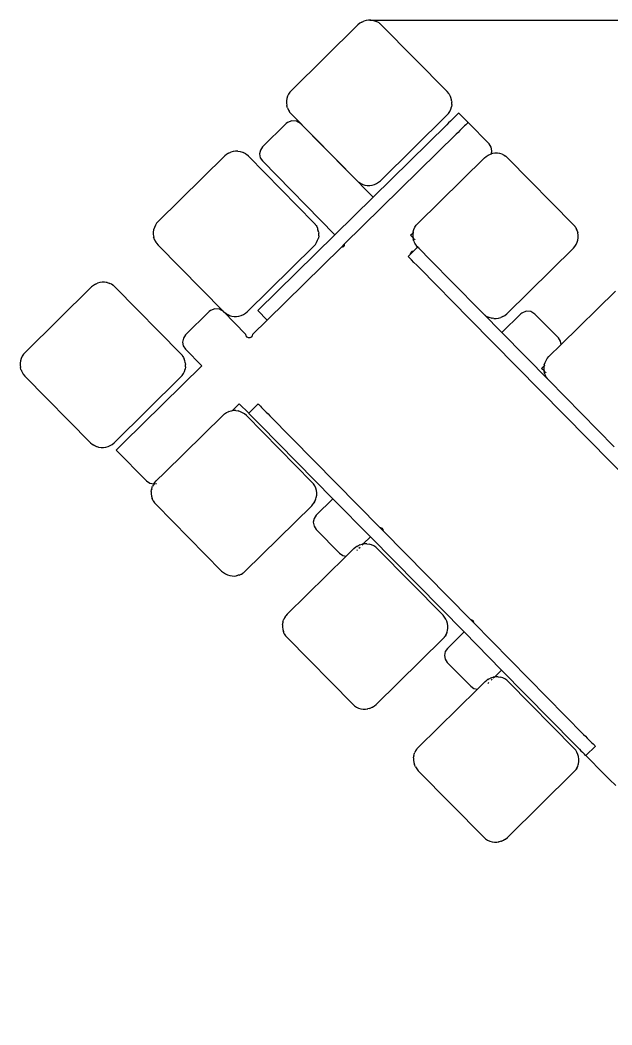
# Model space of a CAD drawing. Header units: inches. Extents: x 15 to 4613, y 7 to 3258.
# Drawn here: x 309.6 to 486.9, y 2321.4 to 2622.6 of the extents above; entities that cross this region are included whole.
import ezdxf

# ---------------------------------------------------------------- set-up
doc = ezdxf.new("R2010")
doc.units = ezdxf.units.IN
doc.header["$MEASUREMENT"] = 0

msp = doc.modelspace()

# ---------------------------------------------------------------- linework, layer by layer
for p, q in [((410.81, 2621.19), (390.86, 2601.55)), ((411.35, 2621.65), (410.81, 2621.19)), ((411.96, 2622.03), (411.35, 2621.65)), ((411.96, 2622.03), (412.61, 2622.33)), ((413.29, 2622.52), (412.61, 2622.33)), ((414, 2622.62), (413.29, 2622.52)), ((414.71, 2622.61), (414, 2622.62)), ((414.36, 2622.61), (2133.08, 2622.61)), ((414.71, 2622.61), (415.42, 2622.5)), ((415.42, 2622.5), (416.1, 2622.3)), ((416.1, 2622.3), (416.29, 2622.21)), ((416.75, 2622), (416.29, 2622.21)), ((417.14, 2621.75), (416.75, 2622)), ((417.14, 2621.75), (417.2, 2621.7)), ((417.2, 2621.7), (417.23, 2621.68)), ((417.23, 2621.68), (417.24, 2621.65)), ((417.35, 2621.61), (417.24, 2621.65)), ((417.88, 2621.13), (417.35, 2621.61)), ((437.53, 2601.18), (417.88, 2621.13)), ((389.69, 2599.77), (389.49, 2599.08)), ((390, 2600.41), (389.69, 2599.77)), ((390.39, 2601.01), (390, 2600.41)), ((390.86, 2601.55), (390.39, 2601.01)), ((437.99, 2600.64), (437.53, 2601.18)), ((438.03, 2600.54), (437.99, 2600.64)), ((438.03, 2600.54), (438.08, 2600.49)), ((438.08, 2600.49), (438.13, 2600.43)), ((438.13, 2600.43), (438.37, 2600.04)), ((438.37, 2600.04), (438.57, 2599.58)), ((438.64, 2599.44), (438.57, 2599.58)), ((438.66, 2599.39), (438.64, 2599.44)), ((389.49, 2599.08), (389.38, 2598.38)), ((389.38, 2598.38), (389.38, 2597.66)), ((389.38, 2597.66), (389.46, 2597.2)), ((389.46, 2597.2), (389.49, 2597.01)), ((389.47, 2596.96), (389.49, 2597.01)), ((389.59, 2596.59), (389.47, 2596.96)), ((389.67, 2596.27), (389.59, 2596.59)), ((438.63, 2595.89), (438.84, 2596.57)), ((438.86, 2598.7), (438.66, 2599.39)), ((438.84, 2598.65), (438.86, 2598.7)), ((438.87, 2598.46), (438.84, 2598.65)), ((438.95, 2597.28), (438.84, 2596.57)), ((438.87, 2598.46), (438.95, 2597.99)), ((438.95, 2597.28), (438.95, 2597.99)), ((389.67, 2596.27), (389.75, 2596.12)), ((389.75, 2596.12), (389.76, 2596.08)), ((389.76, 2596.08), (389.96, 2595.62)), ((389.76, 2596.08), (390.16, 2595.3)), ((389.96, 2595.62), (390.16, 2595.3)), ((390.16, 2595.3), (390.2, 2595.22)), ((390.3, 2595.12), (390.2, 2595.22)), ((390.3, 2595.12), (390.34, 2595.02)), ((390.34, 2595.02), (390.8, 2594.47)), ((390.8, 2594.47), (410.45, 2574.52)), ((417.52, 2574.47), (437.47, 2594.11)), ((437.47, 2594.11), (437.94, 2594.65)), ((437.94, 2594.65), (438.33, 2595.24)), ((438.33, 2595.24), (438.63, 2595.89)), ((439.94, 2593.75), (439.52, 2593.33)), ((440.3, 2594.1), (439.94, 2593.75)), ((440.6, 2594.39), (440.3, 2594.1)), ((440.81, 2594.6), (440.6, 2594.39)), ((440.94, 2594.73), (440.81, 2594.6)), ((440.98, 2594.77), (440.94, 2594.73)), ((440.98, 2594.77), (443.79, 2591.92)), ((389.34, 2591.64), (382.21, 2584.62)), ((389.66, 2591.91), (389.34, 2591.64)), ((390.96, 2592.46), (389.66, 2591.91)), ((392.38, 2592.35), (390.96, 2592.46)), ((393.58, 2591.61), (392.38, 2592.35)), ((415.33, 2569.52), (393.58, 2591.61)), ((415.33, 2569.52), (437.42, 2591.27)), ((437.98, 2591.81), (437.42, 2591.27)), ((438.52, 2592.35), (437.98, 2591.81)), ((439.04, 2592.86), (438.52, 2592.35)), ((439.52, 2593.33), (439.04, 2592.86)), ((441.85, 2590.01), (442.32, 2590.48)), ((442.32, 2590.48), (442.75, 2590.9)), ((443.11, 2591.25), (442.75, 2590.9)), ((443.4, 2591.54), (443.11, 2591.25)), ((443.4, 2591.54), (443.62, 2591.75)), ((443.62, 2591.75), (443.75, 2591.88)), ((443.75, 2591.88), (443.79, 2591.92)), ((450.11, 2585.51), (443.79, 2591.92)), ((440.23, 2588.42), (406.72, 2555.42)), ((440.79, 2588.96), (440.23, 2588.42)), ((441.33, 2589.5), (440.79, 2588.96)), ((441.85, 2590.01), (441.33, 2589.5)), ((382.21, 2584.62), (381.56, 2583.66)), ((450.75, 2584.53), (450.11, 2585.51)), ((450.97, 2583.38), (450.75, 2584.53)), ((370.91, 2581.9), (350.95, 2562.26)), ((371.45, 2582.36), (370.91, 2581.9)), ((372.05, 2582.74), (371.45, 2582.36)), ((372.05, 2582.74), (372.7, 2583.04)), ((373.39, 2583.23), (372.7, 2583.04)), ((374.1, 2583.33), (373.39, 2583.23)), ((374.81, 2583.32), (374.1, 2583.33)), ((374.81, 2583.32), (375.51, 2583.22)), ((375.51, 2583.22), (376.2, 2583.01)), ((376.2, 2583.01), (376.39, 2582.92)), ((376.84, 2582.71), (376.39, 2582.92)), ((377.16, 2582.5), (376.84, 2582.71)), ((377.24, 2582.46), (377.16, 2582.5)), ((377.24, 2582.46), (377.26, 2582.43)), ((377.26, 2582.43), (377.33, 2582.39)), ((377.33, 2582.39), (377.34, 2582.36)), ((377.44, 2582.32), (377.34, 2582.36)), ((377.98, 2581.85), (377.44, 2582.32)), ((397.62, 2561.89), (377.98, 2581.85)), ((381.56, 2583.66), (381.32, 2582.51)), ((381.32, 2582.51), (381.54, 2581.36)), ((381.54, 2581.36), (382.18, 2580.38)), ((448.68, 2581.3), (449.23, 2581.76)), ((449.23, 2581.76), (449.83, 2582.14)), ((449.83, 2582.14), (450.48, 2582.43)), ((450.48, 2582.43), (450.79, 2582.52)), ((450.79, 2582.52), (450.97, 2583.38)), ((451.17, 2582.63), (450.79, 2582.52)), ((451.87, 2582.72), (451.17, 2582.63)), ((452.59, 2582.72), (451.87, 2582.72)), ((453.29, 2582.61), (452.59, 2582.72)), ((453.98, 2582.4), (453.29, 2582.61)), ((453.98, 2582.4), (454.17, 2582.31)), ((454.17, 2582.31), (454.62, 2582.1)), ((454.62, 2582.1), (455.02, 2581.86)), ((455.07, 2581.82), (455.02, 2581.86)), ((455.12, 2581.75), (455.07, 2581.82)), ((455.22, 2581.71), (455.12, 2581.75)), ((455.76, 2581.24), (455.22, 2581.71)), ((382.18, 2580.38), (403.91, 2558.27)), ((428.73, 2561.65), (448.68, 2581.3)), ((475.4, 2561.29), (455.76, 2581.24)), ((410.45, 2574.52), (410.98, 2574.05)), ((410.98, 2574.05), (411.08, 2574.01)), ((411.19, 2573.91), (411.08, 2574.01)), ((411.19, 2573.91), (411.27, 2573.86)), ((411.27, 2573.86), (412.04, 2573.45)), ((411.58, 2573.66), (411.27, 2573.86)), ((412.04, 2573.45), (411.58, 2573.66)), ((412.04, 2573.45), (412.07, 2573.44)), ((412.07, 2573.44), (412.23, 2573.36)), ((412.23, 2573.36), (412.54, 2573.28)), ((412.54, 2573.28), (412.91, 2573.15)), ((412.91, 2573.15), (413.61, 2573.05)), ((413.61, 2573.05), (414.33, 2573.04)), ((414.33, 2573.04), (415.04, 2573.14)), ((415.04, 2573.14), (415.72, 2573.33)), ((415.72, 2573.33), (416.37, 2573.62)), ((416.37, 2573.62), (416.98, 2574)), ((416.98, 2574), (417.52, 2574.47)), ((415.33, 2569.52), (403.91, 2558.27)), ((349.79, 2560.48), (349.58, 2559.79)), ((350.09, 2561.12), (349.79, 2560.48)), ((350.48, 2561.72), (350.09, 2561.12)), ((350.95, 2562.26), (350.48, 2561.72)), ((398.08, 2561.35), (397.62, 2561.89)), ((398.12, 2561.25), (398.08, 2561.35)), ((398.22, 2561.14), (398.12, 2561.25)), ((398.27, 2561.06), (398.22, 2561.14)), ((398.27, 2561.06), (398.46, 2560.75)), ((398.46, 2560.75), (398.67, 2560.29)), ((398.76, 2560.1), (398.67, 2560.29)), ((427.57, 2559.87), (427.87, 2560.52)), ((427.87, 2560.52), (428.26, 2561.12)), ((428.26, 2561.12), (428.73, 2561.65)), ((475.86, 2560.75), (475.4, 2561.29)), ((475.9, 2560.64), (475.86, 2560.75)), ((475.96, 2560.59), (475.9, 2560.64)), ((476, 2560.54), (475.96, 2560.59)), ((476.05, 2560.46), (476, 2560.54)), ((476.05, 2560.46), (476.24, 2560.14)), ((349.48, 2559.09), (349.47, 2558.38)), ((349.47, 2558.38), (349.55, 2557.91)), ((349.58, 2559.79), (349.48, 2559.09)), ((349.55, 2557.91), (349.59, 2557.72)), ((349.57, 2557.67), (349.59, 2557.72)), ((349.69, 2557.3), (349.57, 2557.67)), ((349.76, 2556.98), (349.69, 2557.3)), ((380.85, 2535.56), (403.91, 2558.27)), ((398.73, 2556.6), (398.94, 2557.28)), ((398.83, 2559.78), (398.76, 2560.1)), ((398.95, 2559.41), (398.83, 2559.78)), ((398.93, 2559.36), (398.95, 2559.41)), ((398.97, 2559.17), (398.93, 2559.36)), ((399.04, 2557.99), (398.94, 2557.28)), ((398.97, 2559.17), (399.05, 2558.7)), ((399.04, 2557.99), (399.05, 2558.7)), ((426.56, 2558.12), (427.31, 2558.86)), ((427.31, 2557.35), (426.56, 2558.12)), ((427.26, 2558.48), (427.25, 2557.77)), ((427.25, 2557.77), (427.31, 2557.35)), ((427.31, 2558.86), (427.26, 2558.48)), ((427.31, 2558.86), (427.34, 2558.89)), ((427.35, 2557.31), (427.31, 2557.35)), ((427.34, 2558.89), (427.39, 2558.93)), ((427.35, 2557.31), (427.37, 2557.11)), ((427.47, 2557.19), (427.35, 2557.31)), ((427.36, 2559.19), (427.57, 2559.87)), ((427.4, 2559.05), (427.36, 2559.19)), ((427.4, 2559.05), (427.39, 2558.93)), ((476.45, 2559.68), (476.24, 2560.14)), ((476.51, 2559.53), (476.45, 2559.68)), ((476.54, 2559.49), (476.51, 2559.53)), ((476.54, 2559.49), (476.73, 2558.81)), ((476.71, 2556.68), (476.82, 2557.39)), ((476.83, 2558.1), (476.73, 2558.81)), ((476.82, 2557.39), (476.83, 2558.1)), ((349.76, 2556.98), (349.84, 2556.83)), ((349.84, 2556.83), (349.85, 2556.79)), ((349.85, 2556.79), (350.05, 2556.33)), ((349.85, 2556.79), (350.25, 2556.02)), ((350.05, 2556.33), (350.25, 2556.02)), ((350.25, 2556.02), (350.3, 2555.93)), ((350.4, 2555.83), (350.3, 2555.93)), ((350.4, 2555.83), (350.44, 2555.73)), ((350.44, 2555.73), (350.9, 2555.19)), ((350.9, 2555.19), (370.54, 2535.23)), ((377.61, 2535.18), (397.57, 2554.82)), ((405.73, 2554.45), (383.65, 2532.71)), ((397.57, 2554.82), (398.04, 2555.36)), ((398.04, 2555.36), (398.43, 2555.96)), ((398.43, 2555.96), (398.73, 2556.6)), ((405.73, 2554.45), (406.72, 2555.42)), ((406.05, 2554.5), (405.73, 2554.45)), ((406.33, 2554.65), (406.05, 2554.5)), ((406.64, 2555.03), (406.33, 2554.65)), ((406.72, 2555.42), (406.64, 2555.03)), ((427.37, 2557.11), (427.35, 2557.06)), ((427.54, 2556.38), (427.35, 2557.06)), ((427.51, 2553.45), (428.68, 2554.58)), ((427.54, 2556.38), (427.63, 2556.19)), ((427.83, 2555.73), (427.63, 2556.19)), ((427.91, 2556.74), (427.66, 2557)), ((428.03, 2555.41), (427.83, 2555.73)), ((428.03, 2555.41), (428.07, 2555.33)), ((428.07, 2555.33), (428.18, 2555.23)), ((428.21, 2555.12), (428.18, 2555.23)), ((428.68, 2554.58), (428.21, 2555.12)), ((428.71, 2554.62), (428.68, 2554.58)), ((428.79, 2554.47), (428.68, 2554.58)), ((428.82, 2554.72), (428.71, 2554.62)), ((429.14, 2554.11), (428.79, 2554.47)), ((475.35, 2554.22), (475.82, 2554.75)), ((475.82, 2554.75), (476.21, 2555.35)), ((476.21, 2555.35), (476.51, 2556)), ((476.51, 2556), (476.71, 2556.68)), ((425.82, 2551.78), (426.54, 2552.49)), ((425.94, 2551.66), (425.82, 2551.78)), ((426.29, 2551.31), (425.94, 2551.66)), ((426.29, 2551.31), (426.85, 2550.74)), ((427.51, 2553.45), (426.54, 2552.49)), ((426.54, 2552.68), (426.74, 2553.08)), ((426.54, 2552.49), (426.54, 2552.68)), ((426.74, 2553.08), (427.09, 2553.35)), ((427.09, 2553.35), (427.51, 2553.45)), ((429.7, 2553.55), (429.14, 2554.11)), ((430.42, 2552.81), (429.7, 2553.55)), ((431.27, 2551.95), (430.42, 2552.81)), ((432.18, 2551.03), (431.27, 2551.95)), ((455.39, 2534.57), (475.35, 2554.22)), ((427.57, 2550), (426.85, 2550.74)), ((428.42, 2549.14), (427.57, 2550)), ((429.33, 2548.22), (428.42, 2549.14)), ((444.23, 2533.08), (429.33, 2548.22)), ((447.08, 2535.89), (432.18, 2551.03)), ((331, 2542.61), (311.05, 2522.97)), ((331.54, 2543.07), (331, 2542.61)), ((332.15, 2543.46), (331.54, 2543.07)), ((332.15, 2543.46), (332.8, 2543.75)), ((333.48, 2543.94), (332.8, 2543.75)), ((334.19, 2544.04), (333.48, 2543.94)), ((334.9, 2544.03), (334.19, 2544.04)), ((335.37, 2543.94), (334.9, 2544.03)), ((335.56, 2543.91), (335.37, 2543.94)), ((335.61, 2543.93), (335.56, 2543.91)), ((335.61, 2543.93), (336.29, 2543.72)), ((336.29, 2543.72), (336.48, 2543.63)), ((336.94, 2543.42), (336.48, 2543.63)), ((337.33, 2543.17), (336.94, 2543.42)), ((337.33, 2543.17), (337.36, 2543.14)), ((337.36, 2543.14), (337.42, 2543.1)), ((337.42, 2543.1), (337.43, 2543.07)), ((337.54, 2543.03), (337.43, 2543.07)), ((338.07, 2542.56), (337.54, 2543.03)), ((357.72, 2522.6), (338.07, 2542.56)), ((487.97, 2541.39), (471.7, 2525.37)), ((366.27, 2535.25), (359.15, 2528.23)), ((366.59, 2535.52), (366.27, 2535.25)), ((367.9, 2536.07), (366.59, 2535.52)), ((369.31, 2535.96), (367.9, 2536.07)), ((370.52, 2535.22), (369.31, 2535.96)), ((377.24, 2528.38), (370.52, 2535.22)), ((370.54, 2535.23), (371.08, 2534.76)), ((371.08, 2534.76), (371.18, 2534.72)), ((371.28, 2534.62), (371.18, 2534.72)), ((371.28, 2534.62), (371.36, 2534.57)), ((371.36, 2534.57), (372.13, 2534.16)), ((371.68, 2534.37), (371.36, 2534.57)), ((372.13, 2534.16), (371.68, 2534.37)), ((372.13, 2534.16), (372.17, 2534.15)), ((372.32, 2534.07), (372.17, 2534.15)), ((372.32, 2534.07), (372.64, 2533.99)), ((372.64, 2533.99), (373, 2533.86)), ((373, 2533.86), (373.71, 2533.76)), ((373.71, 2533.76), (374.42, 2533.75)), ((374.42, 2533.75), (375.13, 2533.85)), ((375.13, 2533.85), (375.82, 2534.04)), ((375.82, 2534.04), (376.47, 2534.33)), ((376.47, 2534.33), (377.07, 2534.72)), ((377.07, 2534.72), (377.61, 2535.18)), ((380.85, 2535.56), (383.65, 2532.71)), ((448.32, 2534.63), (447.08, 2535.89)), ((448.32, 2534.63), (448.86, 2534.16)), ((448.32, 2534.63), (453.93, 2528.93)), ((448.86, 2534.16), (448.96, 2534.12)), ((449.01, 2534.06), (448.96, 2534.12)), ((449.04, 2534.04), (449.01, 2534.06)), ((449.06, 2534.01), (449.04, 2534.04)), ((449.06, 2534.01), (449.45, 2533.77)), ((449.45, 2533.77), (449.91, 2533.56)), ((450.1, 2533.47), (449.91, 2533.56)), ((450.42, 2533.38), (450.1, 2533.47)), ((450.78, 2533.26), (450.42, 2533.38)), ((450.78, 2533.26), (450.83, 2533.28)), ((450.83, 2533.28), (451.02, 2533.24)), ((451.49, 2533.15), (451.02, 2533.24)), ((452.2, 2533.15), (452.91, 2533.24)), ((452.91, 2533.24), (453.6, 2533.44)), ((454.25, 2533.73), (453.6, 2533.44)), ((459.61, 2534.52), (453.93, 2528.93)), ((454.25, 2533.73), (454.85, 2534.11)), ((454.85, 2534.11), (455.39, 2534.57)), ((459.93, 2534.79), (459.61, 2534.52)), ((461.23, 2535.35), (459.93, 2534.79)), ((462.65, 2535.24), (461.23, 2535.35)), ((463.85, 2534.49), (462.65, 2535.24)), ((470.87, 2527.36), (463.85, 2534.49)), ((383.65, 2532.71), (379.24, 2528.37)), ((652.63, 2321.41), (444.23, 2533.08)), ((451.49, 2533.15), (452.2, 2533.15)), ((358.49, 2527.26), (358.25, 2526.12)), ((359.15, 2528.23), (358.49, 2527.26)), ((377.33, 2527.96), (377.24, 2528.38)), ((377.6, 2527.61), (377.33, 2527.96)), ((378, 2527.41), (377.6, 2527.61)), ((378.43, 2527.4), (378, 2527.41)), ((378.84, 2527.57), (378.43, 2527.4)), ((379.13, 2527.92), (378.84, 2527.57)), ((379.24, 2528.37), (379.13, 2527.92)), ((453.93, 2528.93), (467.97, 2514.68)), ((471.51, 2526.39), (470.87, 2527.36)), ((358.25, 2526.12), (358.47, 2524.97)), ((358.47, 2524.97), (359.11, 2523.99)), ((468.02, 2521.75), (471.7, 2525.37)), ((471.7, 2525.37), (471.51, 2526.39)), ((309.89, 2521.19), (309.68, 2520.51)), ((310.19, 2521.83), (309.89, 2521.19)), ((310.58, 2522.43), (310.19, 2521.83)), ((311.05, 2522.97), (310.58, 2522.43)), ((358.18, 2522.06), (357.72, 2522.6)), ((358.22, 2521.96), (358.18, 2522.06)), ((358.32, 2521.86), (358.22, 2521.96)), ((358.36, 2521.77), (358.32, 2521.86)), ((358.36, 2521.77), (358.56, 2521.46)), ((358.56, 2521.46), (358.76, 2521)), ((359.11, 2523.99), (364.03, 2519)), ((467.16, 2520.61), (467.55, 2521.21)), ((467.55, 2521.21), (468.02, 2521.75)), ((309.68, 2520.51), (309.57, 2519.8)), ((309.57, 2519.8), (309.57, 2519.09)), ((309.57, 2519.09), (309.65, 2518.62)), ((309.65, 2518.62), (309.68, 2518.43)), ((309.66, 2518.38), (309.68, 2518.43)), ((309.78, 2518.01), (309.66, 2518.38)), ((364.03, 2519), (340.51, 2495.85)), ((358.85, 2520.81), (358.76, 2521)), ((358.93, 2520.49), (358.85, 2520.81)), ((359.05, 2520.12), (358.93, 2520.49)), ((359.03, 2520.07), (359.05, 2520.12)), ((359.06, 2519.88), (359.03, 2520.07)), ((359.14, 2518.7), (359.03, 2518)), ((359.06, 2519.88), (359.14, 2519.41)), ((359.14, 2518.7), (359.14, 2519.41)), ((465.85, 2518.21), (466.6, 2518.95)), ((466.6, 2517.45), (465.85, 2518.21)), ((466.55, 2518.58), (466.54, 2517.87)), ((466.6, 2518.95), (466.55, 2518.58)), ((466.6, 2518.95), (466.63, 2518.98)), ((466.63, 2518.98), (466.68, 2519.03)), ((466.65, 2519.28), (466.86, 2519.97)), ((466.69, 2519.14), (466.65, 2519.28)), ((466.69, 2519.14), (466.68, 2519.03)), ((466.86, 2519.97), (467.16, 2520.61)), ((309.86, 2517.69), (309.78, 2518.01)), ((309.86, 2517.69), (309.94, 2517.54)), ((309.94, 2517.54), (309.95, 2517.5)), ((309.95, 2517.5), (310.15, 2517.04)), ((309.95, 2517.5), (310.35, 2516.72)), ((310.15, 2517.04), (310.35, 2516.72)), ((310.35, 2516.72), (310.39, 2516.65)), ((310.39, 2516.65), (310.43, 2516.59)), ((310.43, 2516.59), (310.49, 2516.54)), ((310.49, 2516.54), (310.53, 2516.44)), ((310.53, 2516.44), (310.99, 2515.9)), ((310.99, 2515.9), (330.64, 2495.94)), ((337.71, 2495.89), (357.66, 2515.53)), ((357.66, 2515.53), (358.13, 2516.07)), ((358.13, 2516.07), (358.52, 2516.67)), ((358.52, 2516.67), (358.82, 2517.31)), ((358.82, 2517.31), (359.03, 2518)), ((466.54, 2517.87), (466.6, 2517.45)), ((466.64, 2517.4), (466.6, 2517.45)), ((466.64, 2517.4), (466.66, 2517.21)), ((466.76, 2517.29), (466.64, 2517.4)), ((466.66, 2517.21), (466.64, 2517.16)), ((466.83, 2516.47), (466.64, 2517.16)), ((466.83, 2516.47), (466.92, 2516.28)), ((467.12, 2515.82), (466.92, 2516.28)), ((467.2, 2516.83), (466.95, 2517.09)), ((467.32, 2515.51), (467.12, 2515.82)), ((467.32, 2515.51), (467.36, 2515.43)), ((467.36, 2515.43), (467.47, 2515.32)), ((467.5, 2515.22), (467.47, 2515.32)), ((467.97, 2514.68), (467.5, 2515.22)), ((487.61, 2494.72), (467.97, 2514.68)), ((373.11, 2505.5), (375.25, 2507.6)), ((375.25, 2507.6), (378.06, 2504.75)), ((378.06, 2504.75), (380.91, 2507.56)), ((380.91, 2507.56), (380.95, 2507.51)), ((380.95, 2507.51), (381.08, 2507.38)), ((381.08, 2507.38), (381.29, 2507.17)), ((381.29, 2507.17), (381.58, 2506.88)), ((381.58, 2506.88), (381.93, 2506.51)), ((381.93, 2506.51), (382.35, 2506.09)), ((382.35, 2506.09), (382.82, 2505.61)), ((352.95, 2487.04), (370.3, 2504.12)), ((370.3, 2504.12), (370.84, 2504.58)), ((370.84, 2504.58), (370.95, 2504.62)), ((370.95, 2504.62), (371, 2504.68)), ((371, 2504.68), (371.02, 2504.7)), ((371.02, 2504.7), (371.05, 2504.72)), ((371.13, 2504.77), (371.05, 2504.72)), ((371.13, 2504.77), (371.45, 2504.97)), ((371.45, 2504.97), (371.91, 2505.17)), ((372.1, 2505.26), (371.91, 2505.17)), ((372.1, 2505.26), (372.78, 2505.45)), ((372.83, 2505.43), (372.78, 2505.45)), ((373.07, 2505.45), (372.83, 2505.43)), ((373.07, 2505.45), (373.11, 2505.5)), ((373.07, 2505.45), (373.09, 2505.47)), ((373.09, 2505.47), (373.11, 2505.5)), ((373.49, 2505.55), (373.11, 2505.5)), ((374.2, 2505.54), (373.49, 2505.55)), ((374.2, 2505.54), (374.91, 2505.44)), ((375.59, 2505.23), (374.91, 2505.44)), ((376.24, 2504.93), (375.59, 2505.23)), ((376.84, 2504.54), (376.24, 2504.93)), ((377.37, 2504.07), (376.84, 2504.54)), ((397.02, 2484.11), (377.37, 2504.07)), ((378.06, 2504.75), (378.1, 2504.71)), ((378.1, 2504.71), (378.23, 2504.58)), ((378.23, 2504.58), (378.44, 2504.36)), ((378.73, 2504.07), (378.44, 2504.36)), ((379.08, 2503.71), (378.73, 2504.07)), ((379.08, 2503.71), (379.5, 2503.28)), ((379.5, 2503.28), (379.97, 2502.81)), ((382.82, 2505.61), (383.33, 2505.09)), ((383.33, 2505.09), (383.87, 2504.55)), ((383.87, 2504.55), (384.42, 2503.99)), ((384.42, 2503.99), (417.41, 2470.48)), ((380.48, 2502.29), (379.97, 2502.81)), ((380.48, 2502.29), (381, 2501.76)), ((381.57, 2501.19), (381, 2501.76)), ((403.31, 2479.1), (381.57, 2501.19)), ((330.64, 2495.94), (331.17, 2495.47)), ((331.17, 2495.47), (331.28, 2495.43)), ((331.38, 2495.33), (331.28, 2495.43)), ((331.38, 2495.33), (331.45, 2495.29)), ((331.45, 2495.29), (332.23, 2494.87)), ((331.77, 2495.08), (331.45, 2495.29)), ((332.23, 2494.87), (331.77, 2495.08)), ((332.23, 2494.87), (332.26, 2494.86)), ((332.26, 2494.86), (332.42, 2494.78)), ((332.42, 2494.78), (332.73, 2494.7)), ((333.1, 2494.57), (332.73, 2494.7)), ((333.1, 2494.57), (333.81, 2494.47)), ((333.81, 2494.47), (334.52, 2494.46)), ((334.52, 2494.46), (335.23, 2494.56)), ((335.23, 2494.56), (335.91, 2494.75)), ((335.91, 2494.75), (336.56, 2495.05)), ((336.56, 2495.05), (337.17, 2495.43)), ((337.17, 2495.43), (337.71, 2495.89)), ((340.51, 2495.85), (338.37, 2493.74)), ((338.37, 2493.74), (347.49, 2484.48)), ((350.35, 2484.48), (352.95, 2487.04)), ((347.49, 2484.48), (348.46, 2483.82)), ((348.46, 2483.82), (349.61, 2483.59)), ((349, 2481.97), (348.96, 2481.77)), ((348.98, 2482.01), (349.1, 2482.38)), ((348.98, 2482.01), (349, 2481.97)), ((349.1, 2482.38), (349.19, 2482.7)), ((349.19, 2482.7), (349.28, 2482.89)), ((349.49, 2483.34), (349.28, 2482.89)), ((349.65, 2483.59), (349.49, 2483.34)), ((349.61, 2483.59), (349.65, 2483.59)), ((349.65, 2483.59), (349.69, 2483.66)), ((349.68, 2483.6), (349.73, 2483.61)), ((349.73, 2483.74), (349.69, 2483.66)), ((349.73, 2483.74), (349.76, 2483.76)), ((349.73, 2483.61), (349.8, 2483.62)), ((349.76, 2483.76), (349.78, 2483.79)), ((349.78, 2483.79), (349.84, 2483.84)), ((349.8, 2483.62), (349.91, 2483.64)), ((349.84, 2483.84), (349.88, 2483.94)), ((349.88, 2483.94), (350.35, 2484.48)), ((350.09, 2483.69), (350.44, 2483.75)), ((397.48, 2483.57), (397.02, 2484.11)), ((397.86, 2482.97), (397.48, 2483.57)), ((398.15, 2482.32), (397.86, 2482.97)), ((398.35, 2481.63), (398.15, 2482.32)), ((348.87, 2481.31), (348.96, 2481.77)), ((348.87, 2481.31), (348.87, 2480.6)), ((348.87, 2480.6), (348.96, 2479.89)), ((348.96, 2479.89), (349.16, 2479.2)), ((349.45, 2478.55), (349.16, 2479.2)), ((398.12, 2478.82), (398.2, 2479.14)), ((398.2, 2479.14), (398.33, 2479.51)), ((398.33, 2479.51), (398.44, 2480.21)), ((403.31, 2479.1), (398.33, 2474.19)), ((398.44, 2480.92), (398.35, 2481.63)), ((398.44, 2480.21), (398.44, 2480.92)), ((403.31, 2479.1), (414.56, 2467.68)), ((349.45, 2478.55), (349.83, 2477.95)), ((349.83, 2477.95), (350.29, 2477.41)), ((350.29, 2477.41), (369.94, 2457.45)), ((377.01, 2457.4), (396.96, 2477.04)), ((396.96, 2477.04), (397.43, 2477.58)), ((397.43, 2477.58), (397.47, 2477.68)), ((397.58, 2477.78), (397.47, 2477.68)), ((397.58, 2477.78), (397.62, 2477.86)), ((397.62, 2477.86), (398.03, 2478.63)), ((397.82, 2478.18), (397.62, 2477.86)), ((398.03, 2478.63), (397.82, 2478.18)), ((398.03, 2478.63), (398.04, 2478.67)), ((398.04, 2478.67), (398.12, 2478.82)), ((397.67, 2473.22), (397.43, 2472.07)), ((398.33, 2474.19), (397.67, 2473.22)), ((397.43, 2472.07), (397.65, 2470.92)), ((397.65, 2470.92), (398.29, 2469.94)), ((398.29, 2469.94), (405.31, 2462.82)), ((417.41, 2470.48), (417.61, 2470.48)), ((418.38, 2469.49), (417.41, 2470.48)), ((417.61, 2470.48), (418.01, 2470.28)), ((418.01, 2470.28), (418.29, 2469.93)), ((418.29, 2469.93), (418.38, 2469.49)), ((412.4, 2465.59), (414.56, 2467.68)), ((414.56, 2467.68), (442.6, 2439.19)), ((444.46, 2443.01), (418.38, 2469.49)), ((407.29, 2461.95), (409.59, 2464.22)), ((409.59, 2464.22), (410.13, 2464.68)), ((410.13, 2464.68), (410.23, 2464.72)), ((410.34, 2464.82), (410.23, 2464.72)), ((410.42, 2464.86), (410.34, 2464.82)), ((410.42, 2464.86), (410.74, 2465.06)), ((410.52, 2463.74), (410.7, 2463.91)), ((410.74, 2465.06), (411.19, 2465.26)), ((411.09, 2464.3), (411.46, 2464.66)), ((411.39, 2465.35), (411.19, 2465.26)), ((411.39, 2465.35), (412.07, 2465.55)), ((412.04, 2465.24), (412.24, 2465.43)), ((412.12, 2465.53), (412.07, 2465.55)), ((412.36, 2465.55), (412.12, 2465.53)), ((412.24, 2465.43), (412.36, 2465.55)), ((412.36, 2465.55), (412.4, 2465.59)), ((412.78, 2465.64), (412.4, 2465.59)), ((413.49, 2465.64), (412.78, 2465.64)), ((413.49, 2465.64), (414.2, 2465.53)), ((414.88, 2465.32), (414.2, 2465.53)), ((415.53, 2465.02), (414.88, 2465.32)), ((416.13, 2464.63), (415.53, 2465.02)), ((416.66, 2464.16), (416.13, 2464.63)), ((436.3, 2444.21), (416.66, 2464.16)), ((407.29, 2461.95), (389.64, 2444.57)), ((405.31, 2462.82), (406.28, 2462.16)), ((406.28, 2462.16), (407.29, 2461.95)), ((410.43, 2463.65), (410.52, 2463.74)), ((369.94, 2457.45), (370.47, 2456.98)), ((370.47, 2456.98), (371.07, 2456.59)), ((371.07, 2456.59), (371.72, 2456.29)), ((371.72, 2456.29), (372.4, 2456.08)), ((372.4, 2456.08), (373.11, 2455.98)), ((373.11, 2455.98), (373.82, 2455.97)), ((373.82, 2455.97), (374.28, 2456.05)), ((374.28, 2456.05), (374.48, 2456.09)), ((374.53, 2456.07), (374.48, 2456.09)), ((374.9, 2456.19), (374.53, 2456.07)), ((375.21, 2456.26), (374.9, 2456.19)), ((375.21, 2456.26), (375.37, 2456.34)), ((375.37, 2456.34), (375.4, 2456.35)), ((375.4, 2456.35), (376.18, 2456.75)), ((375.4, 2456.35), (375.86, 2456.55)), ((375.86, 2456.55), (376.18, 2456.75)), ((376.18, 2456.75), (376.26, 2456.8)), ((376.26, 2456.8), (376.3, 2456.84)), ((376.3, 2456.84), (376.36, 2456.9)), ((376.36, 2456.9), (376.47, 2456.94)), ((376.47, 2456.94), (377.01, 2457.4)), ((388.47, 2442.79), (388.57, 2442.98)), ((388.78, 2443.44), (388.57, 2442.98)), ((388.98, 2443.75), (388.78, 2443.44)), ((389.02, 2443.83), (388.98, 2443.75)), ((389.13, 2443.93), (389.02, 2443.83)), ((389.17, 2444.04), (389.13, 2443.93)), ((389.64, 2444.57), (389.17, 2444.04)), ((436.77, 2443.67), (436.3, 2444.21)), ((437.15, 2443.06), (436.77, 2443.67)), ((437.44, 2442.41), (437.15, 2443.06)), ((444.46, 2443.01), (444.94, 2442.88)), ((444.46, 2443.01), (445.44, 2442.01)), ((444.94, 2442.88), (445.3, 2442.54)), ((388.16, 2441.4), (388.25, 2441.87)), ((388.16, 2441.4), (388.16, 2440.69)), ((388.16, 2440.69), (388.25, 2439.98)), ((388.29, 2442.06), (388.25, 2441.87)), ((388.25, 2439.98), (388.45, 2439.3)), ((388.27, 2442.11), (388.39, 2442.48)), ((388.27, 2442.11), (388.29, 2442.06)), ((388.39, 2442.48), (388.47, 2442.79)), ((437.64, 2441.73), (437.44, 2442.41)), ((437.62, 2439.6), (437.73, 2440.31)), ((437.73, 2441.02), (437.64, 2441.73)), ((437.73, 2440.31), (437.73, 2441.02)), ((445.3, 2442.54), (445.45, 2442.07)), ((445.45, 2442.07), (445.44, 2442.01)), ((478.43, 2408.51), (445.44, 2442.01)), ((388.74, 2438.65), (388.45, 2439.3)), ((388.74, 2438.65), (389.12, 2438.04)), ((389.12, 2438.04), (389.58, 2437.5)), ((389.58, 2437.5), (409.23, 2417.55)), ((416.3, 2417.49), (436.25, 2437.14)), ((436.25, 2437.14), (436.72, 2437.67)), ((436.72, 2437.67), (436.76, 2437.78)), ((436.86, 2437.88), (436.76, 2437.78)), ((436.86, 2437.88), (436.91, 2437.96)), ((436.91, 2437.96), (437.32, 2438.73)), ((437.11, 2438.27), (436.91, 2437.96)), ((437.32, 2438.73), (437.11, 2438.27)), ((437.32, 2438.73), (437.33, 2438.76)), ((437.41, 2438.92), (437.33, 2438.76)), ((437.41, 2438.92), (437.49, 2439.23)), ((437.49, 2439.23), (437.62, 2439.6)), ((442.6, 2439.19), (437.62, 2434.28)), ((442.6, 2439.19), (453.83, 2427.79)), ((437.62, 2434.28), (436.96, 2433.31)), ((436.96, 2433.31), (436.72, 2432.17)), ((436.72, 2432.17), (436.94, 2431.02)), ((436.94, 2431.02), (437.58, 2430.04)), ((437.58, 2430.04), (444.6, 2422.91)), ((451.69, 2425.69), (453.83, 2427.79)), ((475.58, 2405.7), (453.83, 2427.79)), ((448.88, 2424.31), (449.42, 2424.78)), ((449.42, 2424.78), (449.52, 2424.81)), ((449.63, 2424.91), (449.52, 2424.81)), ((449.71, 2424.96), (449.63, 2424.91)), ((449.71, 2424.96), (450.02, 2425.16)), ((450.02, 2425.16), (450.48, 2425.36)), ((450.68, 2425.45), (450.48, 2425.36)), ((450.68, 2425.45), (451.36, 2425.64)), ((450.75, 2424.76), (451.07, 2425.07)), ((451.33, 2425.33), (451.53, 2425.52)), ((451.41, 2425.62), (451.36, 2425.64)), ((451.67, 2425.67), (451.41, 2425.62)), ((451.67, 2425.67), (451.69, 2425.69)), ((452.07, 2425.74), (451.69, 2425.69)), ((452.78, 2425.73), (452.07, 2425.74)), ((452.78, 2425.73), (453.49, 2425.63)), ((454.17, 2425.42), (453.49, 2425.63)), ((454.82, 2425.12), (454.17, 2425.42)), ((455.41, 2424.73), (454.82, 2425.12)), ((455.95, 2424.26), (455.41, 2424.73)), ((446.58, 2422.05), (428.93, 2404.67)), ((444.6, 2422.91), (445.57, 2422.26)), ((445.57, 2422.26), (446.58, 2422.05)), ((446.58, 2422.05), (448.88, 2424.31)), ((449.72, 2423.75), (449.81, 2423.83)), ((449.81, 2423.83), (449.99, 2424.01)), ((475.59, 2404.3), (455.95, 2424.26)), ((409.23, 2417.55), (409.76, 2417.08)), ((409.76, 2417.08), (410.36, 2416.69)), ((410.36, 2416.69), (411.01, 2416.39)), ((411.01, 2416.39), (411.69, 2416.18)), ((411.69, 2416.18), (412.39, 2416.07)), ((412.39, 2416.07), (413.11, 2416.07)), ((413.11, 2416.07), (413.57, 2416.15)), ((413.57, 2416.15), (413.77, 2416.18)), ((413.81, 2416.16), (413.77, 2416.18)), ((414.18, 2416.28), (413.81, 2416.16)), ((414.18, 2416.28), (414.5, 2416.36)), ((414.5, 2416.36), (414.66, 2416.44)), ((414.66, 2416.44), (414.69, 2416.45)), ((414.69, 2416.45), (415.47, 2416.85)), ((414.69, 2416.45), (415.15, 2416.65)), ((415.15, 2416.65), (415.47, 2416.85)), ((415.47, 2416.85), (415.55, 2416.89)), ((415.65, 2416.99), (415.55, 2416.89)), ((415.65, 2416.99), (415.75, 2417.03)), ((415.75, 2417.03), (416.3, 2417.49)), ((478.43, 2408.51), (478.98, 2407.95)), ((478.98, 2407.95), (479.51, 2407.41)), ((479.51, 2407.41), (480.02, 2406.89)), ((480.02, 2406.89), (480.49, 2406.41)), ((428.27, 2403.85), (428.06, 2403.54)), ((428.31, 2403.93), (428.27, 2403.85)), ((428.42, 2404.03), (428.31, 2403.93)), ((428.45, 2404.13), (428.42, 2404.03)), ((428.93, 2404.67), (428.45, 2404.13)), ((476.13, 2405.14), (475.58, 2405.7)), ((476.06, 2403.76), (475.59, 2404.3)), ((476.44, 2403.16), (476.06, 2403.76)), ((476.13, 2405.14), (476.66, 2404.6)), ((476.66, 2404.6), (477.17, 2404.08)), ((477.17, 2404.08), (477.64, 2403.61)), ((481.94, 2404.94), (479.09, 2402.14)), ((480.49, 2406.41), (480.91, 2405.99)), ((480.91, 2405.99), (481.27, 2405.63)), ((481.27, 2405.63), (481.55, 2405.33)), ((481.55, 2405.33), (481.76, 2405.12)), ((481.76, 2405.12), (481.89, 2404.99)), ((481.89, 2404.99), (481.94, 2404.94)), ((427.45, 2401.5), (427.44, 2400.79)), ((427.44, 2400.79), (427.54, 2400.08)), ((427.45, 2401.5), (427.54, 2401.96)), ((427.58, 2402.16), (427.54, 2401.96)), ((427.56, 2402.21), (427.68, 2402.57)), ((427.56, 2402.21), (427.58, 2402.16)), ((427.68, 2402.57), (427.76, 2402.89)), ((427.76, 2402.89), (427.86, 2403.08)), ((428.06, 2403.54), (427.86, 2403.08)), ((476.73, 2402.51), (476.44, 2403.16)), ((476.92, 2401.82), (476.73, 2402.51)), ((477.02, 2401.11), (476.92, 2401.82)), ((477.02, 2400.4), (477.02, 2401.11)), ((477.64, 2403.61), (478.06, 2403.18)), ((478.42, 2402.82), (478.06, 2403.18)), ((478.42, 2402.82), (478.7, 2402.53)), ((478.91, 2402.31), (478.7, 2402.53)), ((478.91, 2402.31), (479.04, 2402.18)), ((479.09, 2402.14), (479.04, 2402.18)), ((479.09, 2402.14), (484.57, 2396.57)), ((427.54, 2400.08), (427.74, 2399.39)), ((428.03, 2398.74), (427.74, 2399.39)), ((428.03, 2398.74), (428.41, 2398.14)), ((428.41, 2398.14), (428.87, 2397.6)), ((475.54, 2397.23), (476.01, 2397.77)), ((476.01, 2397.77), (476.05, 2397.87)), ((476.15, 2397.97), (476.05, 2397.87)), ((476.15, 2397.97), (476.2, 2398.06)), ((476.2, 2398.06), (476.61, 2398.82)), ((476.4, 2398.37), (476.2, 2398.06)), ((476.61, 2398.82), (476.4, 2398.37)), ((476.61, 2398.82), (476.62, 2398.86)), ((476.7, 2399.01), (476.62, 2398.86)), ((476.7, 2399.01), (476.78, 2399.33)), ((476.78, 2399.33), (476.91, 2399.7)), ((476.91, 2399.7), (477.02, 2400.4)), ((428.87, 2397.6), (448.52, 2377.64)), ((455.59, 2377.59), (475.54, 2397.23)), ((484.57, 2396.57), (486.19, 2394.97)), ((486.19, 2394.97), (488.04, 2393.22)), ((448.52, 2377.64), (449.05, 2377.17)), ((449.05, 2377.17), (449.65, 2376.78)), ((449.65, 2376.78), (450.29, 2376.48)), ((453.79, 2376.45), (453.95, 2376.53)), ((453.95, 2376.53), (453.98, 2376.54)), ((453.98, 2376.54), (454.75, 2376.94)), ((453.98, 2376.54), (454.44, 2376.75)), ((454.44, 2376.75), (454.75, 2376.94)), ((454.75, 2376.94), (454.84, 2376.99)), ((454.94, 2377.09), (454.84, 2376.99)), ((454.94, 2377.09), (455.04, 2377.13)), ((455.04, 2377.13), (455.59, 2377.59)), ((450.29, 2376.48), (450.98, 2376.28)), ((450.98, 2376.28), (451.68, 2376.17)), ((451.68, 2376.17), (452.4, 2376.16)), ((452.4, 2376.16), (452.86, 2376.24)), ((452.86, 2376.24), (453.05, 2376.28)), ((453.1, 2376.26), (453.05, 2376.28)), ((453.47, 2376.38), (453.1, 2376.26)), ((453.79, 2376.45), (453.47, 2376.38))]:
    msp.add_line(p, q)

doc.saveas('drawing.dxf')
